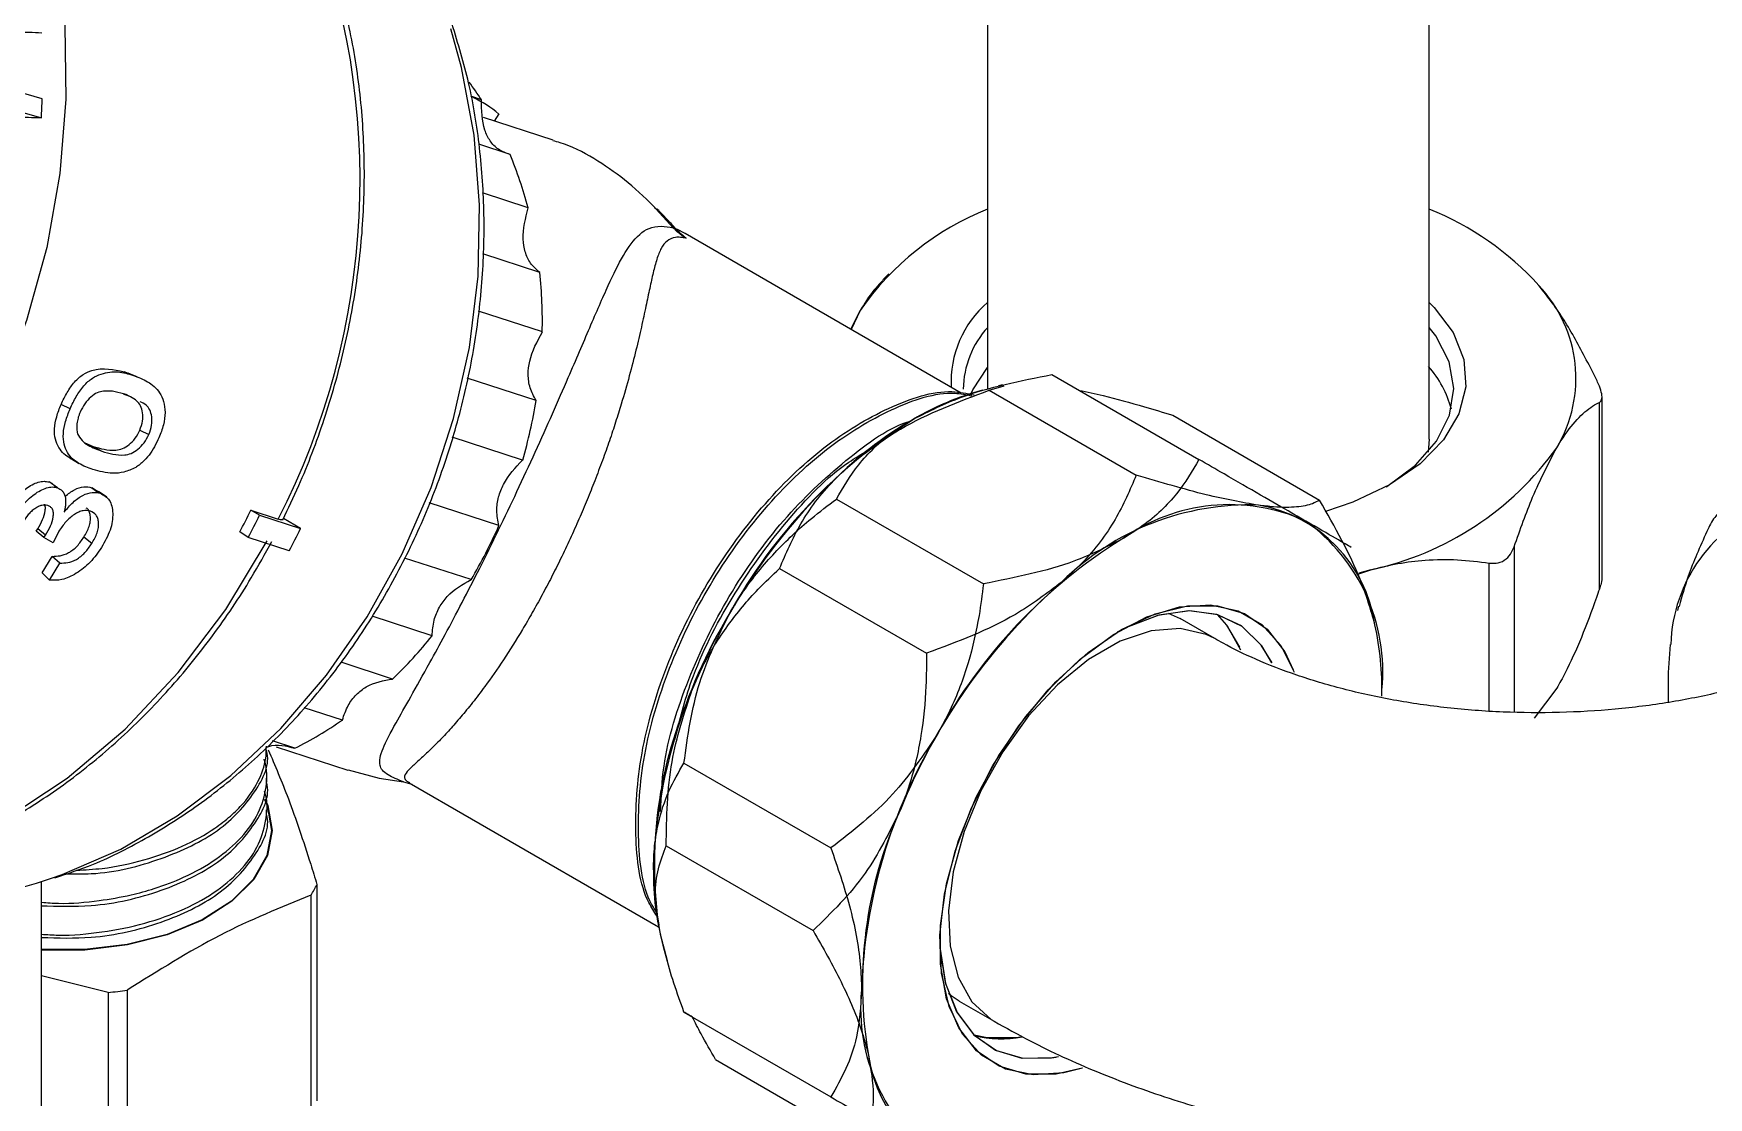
# Model space of a CAD drawing. Extents: x 150 to 4150, y 50 to 2920.
# Drawn here: x 3420 to 3590.7, y 1237.6 to 1346 of the extents above; entities that cross this region are included whole.
import ezdxf

# ---------------------------------------------------------------- set-up
doc = ezdxf.new("R2010")
doc.units = 0
doc.header["$LTSCALE"] = 10
doc.linetypes.add('SLD-KATı', pattern=[0])
doc.layers.get('0').update_dxf_attribs({"linetype": 'CONTINUOUS'})

msp = doc.modelspace()

# ---------------------------------------------------------------- linework, layer by layer
at = {"color": 7, "linetype": 'SLD-KATı'}
for p, q in [((3562.23, 1304.69), (3562.23, 1375.15)), ((3517.23, 1369.28), (3517.23, 1309.84)), ((3420.89, 1339.38), (3374.43, 1352.88)), ((3374.33, 1350.94), (3420.79, 1337.44)), ((3465.63, 1339.28), (3464.56, 1339.63)), ((3472.94, 1335.15), (3465.84, 1337.46)), ((3467.43, 1337.83), (3466.94, 1337.1)), ((3468.56, 1333.7), (3465.38, 1334.74)), ((3470.4, 1328.27), (3465.75, 1329.78)), ((3485.18, 1326.24), (3483.45, 1328.14)), ((3486.41, 1325.64), (3485.56, 1326.08)), ((3514.54, 1309.4), (3486.41, 1325.64)), ((3471.6, 1321.67), (3465.78, 1323.57)), ((3507.15, 1321.53), (3506.56, 1320.93)), ((3503.28, 1315.9), (3504.24, 1317.81)), ((3504.24, 1317.81), (3503.31, 1315.89)), ((3471.85, 1315.62), (3465.33, 1317.74)), ((3429.22, 1311.56), (3429.62, 1311.38)), ((3430.17, 1311.2), (3429.22, 1311.56)), ((3523.78, 1311.28), (3538.76, 1302.64)), ((3471.21, 1308.65), (3464.2, 1310.93)), ((3517.4, 1309.69), (3518.92, 1310.14)), ((3517.4, 1309.69), (3532.38, 1301.05)), ((3518.74, 1310.24), (3518.34, 1310.13)), ((3423.72, 1307.8), (3422.81, 1308.25)), ((3430.1, 1308.89), (3429.43, 1309.24)), ((3579.57, 1289.42), (3579.57, 1308.45)), ((3579.84, 1290.73), (3579.84, 1309.04)), ((3536.09, 1307.14), (3551.06, 1298.5)), ((3425.23, 1304.33), (3426.07, 1303.97)), ((3430.83, 1305.63), (3431.75, 1305.19)), ((3469.84, 1302.57), (3462.67, 1304.9)), ((3562.23, 1304.69), (3562.11, 1303.37)), ((3426.07, 1303.97), (3426.96, 1303.47)), ((3422.43, 1299.76), (3421.58, 1300.34)), ((3422.99, 1299.35), (3422.95, 1299.38)), ((3425.95, 1299.76), (3426.55, 1299.3)), ((3426.8, 1299.19), (3425.95, 1299.76)), ((3442.15, 1297.47), (3444.93, 1296.56)), ((3443.03, 1296.95), (3442.15, 1297.47)), ((3467.43, 1295.9), (3460.33, 1298.21)), ((3501.82, 1298.6), (3516.79, 1289.96)), ((3443.03, 1296.95), (3447.21, 1295.59)), ((3447.21, 1295.59), (3445.47, 1296.61)), ((3420.26, 1295.33), (3420.43, 1295.57)), ((3421.06, 1294.67), (3420.26, 1295.33)), ((3421.23, 1294.91), (3420.43, 1295.57)), ((3421.06, 1294.67), (3421.23, 1294.91)), ((3421.98, 1294.15), (3421.06, 1294.67)), ((3422.57, 1295.32), (3421.98, 1294.15)), ((3425.93, 1294.07), (3425.13, 1294.72)), ((3441.87, 1294.7), (3441.01, 1295.26)), ((3446.05, 1293.34), (3441.87, 1294.7)), ((3420.87, 1291.08), (3421.91, 1292.76)), ((3422.68, 1292.07), (3421.91, 1292.76)), ((3464.58, 1290.39), (3457.81, 1292.59)), ((3421.62, 1290.35), (3420.87, 1291.08)), ((3421.62, 1290.35), (3422.68, 1292.07)), ((3496.02, 1291.53), (3511, 1282.89)), ((3555.06, 1290.98), (3556.27, 1291.39)), ((3556.27, 1291.39), (3555.07, 1291.06)), ((3556.47, 1286.74), (3556.01, 1288.39)), ((3587.64, 1287.69), (3587.52, 1287.25)), ((3460.62, 1284.68), (3454.5, 1286.68)), ((3540.37, 1284.39), (3536.84, 1286.43)), ((3456.58, 1280.27), (3451.36, 1281.97)), ((3575.22, 1279.33), (3572.93, 1276.28)), ((3451.47, 1276.09), (3447.59, 1277.35)), ((3446.62, 1273.22), (3444.34, 1273.96)), ((3444.72, 1273.35), (3452.04, 1270.97)), ((3443.75, 1269.78), (3443.75, 1270.18)), ((3452.06, 1271.02), (3455.23, 1270.16)), ((3455.23, 1270.16), (3457.7, 1269.78)), ((3486.28, 1271.7), (3501.26, 1263.06)), ((3457.7, 1269.78), (3458.55, 1269.56)), ((3458.29, 1269.71), (3483.69, 1255.04)), ((3458.31, 1269.7), (3458.29, 1269.71)), ((3443.75, 1266.53), (3443.75, 1266.94)), ((3484.47, 1263.29), (3499.44, 1254.64)), ((3420.81, 1128), (3420.81, 1259.64)), ((3448.27, 1258.26), (3448.27, 1236.23)), ((3448.88, 1259.34), (3448.88, 1237.3)), ((3484.11, 1253.26), (3484.56, 1251.61)), ((3427.61, 1248.34), (3420.81, 1250.02)), ((3427.61, 1248.34), (3427.61, 1226.31)), ((3429.53, 1248.57), (3429.53, 1226.54)), ((3486.28, 1246.33), (3501.26, 1237.69)), ((3514.34, 1247.45), (3517.88, 1245.41)), ((3517.18, 1243.7), (3515.87, 1243.98)), ((3489.51, 1241.51), (3504.48, 1232.86))]:
    msp.add_line(p, q, dxfattribs=at)
at = {"color": 8, "linetype": 'SLD-KATı'}
for p, q in [((3570.88, 1293.74), (3570.88, 1276.9)), ((3568.35, 1277.01), (3568.35, 1292.08))]:
    msp.add_line(p, q, dxfattribs=at)
at = {"color": 8, "linetype": 'SLD-KATı', "flags": 128}
for points in [[(3390.08, 1396.29), (3392.01, 1395.54), (3397.62, 1392.74), (3402.83, 1389.14), (3407.57, 1384.78), (3411.78, 1379.74), (3415.4, 1374.07), (3418.39, 1367.86), (3420.7, 1361.19), (3422.3, 1354.15), (3423.17, 1346.83), (3423.3, 1339.33), (3422.69, 1331.76), (3421.34, 1324.21), (3419.28, 1316.79), (3416.52, 1309.6), (3413.12, 1302.74), (3409.1, 1296.29), (3404.54, 1290.36), (3399.49, 1285), (3394.01, 1280.31), (3388.19, 1276.34), (3382.1, 1273.15), (3375.82, 1270.77), (3369.44, 1269.25), (3363.05, 1268.59), (3356.73, 1268.82), (3350.56, 1269.93), (3347.81, 1270.73)], [(3421.72, 1259.94), (3422.91, 1260.35), (3428.88, 1262.94), (3434.64, 1266.32), (3440.1, 1270.44), (3445.19, 1275.24), (3449.84, 1280.65), (3453.98, 1286.6), (3457.55, 1293.01), (3460.51, 1299.78), (3462.8, 1306.82), (3464.41, 1314.03), (3465.3, 1321.31), (3465.46, 1328.56), (3464.9, 1335.67), (3463.62, 1342.55), (3462.52, 1346.49)], [(3540.37, 1284.39), (3539.49, 1284.82), (3536.85, 1285.42), (3533.89, 1285.18), (3530.73, 1284.11), (3527.52, 1282.25), (3524.36, 1279.68), (3521.4, 1276.51), (3518.76, 1272.86), (3516.54, 1268.88), (3514.84, 1264.74), (3513.72, 1260.61), (3513.24, 1256.66), (3513.4, 1253.04), (3514.21, 1249.91), (3515.62, 1247.39), (3517.59, 1245.58), (3517.88, 1245.41)]]:
    msp.add_lwpolyline(points, dxfattribs=at)
at = {"color": 7, "linetype": 'SLD-KATı', "flags": 128}
for points in [[(3562.23, 1318.62), (3562.73, 1318.12), (3564.66, 1315.56), (3565.75, 1312.83), (3565.95, 1310.04), (3565.25, 1307.27), (3563.69, 1304.62), (3561.31, 1302.19), (3558.19, 1300.05), (3554.45, 1298.27), (3551.67, 1297.32)], [(3557.84, 1299.85), (3557.9, 1299.88), (3560.82, 1302.05), (3562.98, 1304.49), (3564.3, 1307.13), (3564.73, 1309.86), (3564.26, 1312.59), (3562.9, 1315.22), (3562.23, 1316.09)], [(3430.57, 1311.06), (3430.1, 1311.23), (3429.63, 1311.41)], [(3515.55, 1309.37), (3515.71, 1309.72), (3517.23, 1312.01)], [(3427.46, 1298.81), (3427.03, 1299.09), (3426.6, 1299.38)], [(3445.41, 1296.49), (3445.41, 1296.48), (3445.33, 1296.47), (3445.17, 1296.49), (3444.93, 1296.56)], [(3396.88, 1259.14), (3403.75, 1260.45), (3410.53, 1262.74), (3417.12, 1266), (3423.42, 1270.16), (3429.32, 1275.16), (3434.74, 1280.92), (3439.59, 1287.35), (3443.8, 1294.35)], [(3526.9, 1240.64), (3524.99, 1240.15), (3521.86, 1239.94), (3519.04, 1240.54), (3516.61, 1241.94), (3514.68, 1244.09), (3513.29, 1246.91), (3512.51, 1250.31), (3512.35, 1254.16), (3512.82, 1258.36), (3513.91, 1262.73), (3515.58, 1267.15), (3517.77, 1271.46), (3520.4, 1275.51), (3523.4, 1279.16), (3526.64, 1282.29), (3530.04, 1284.8), (3533.46, 1286.59), (3536.79, 1287.61), (3539.93, 1287.82), (3542.75, 1287.21), (3545.17, 1285.82), (3547.11, 1283.67), (3548.46, 1280.95)], [(3521.13, 1240.01), (3518.4, 1240.82), (3516.09, 1242.4), (3514.28, 1244.72), (3513.04, 1247.7), (3512.41, 1251.22), (3512.41, 1255.17), (3513.04, 1259.42), (3514.27, 1263.83), (3516.07, 1268.23), (3518.38, 1272.49), (3521.11, 1276.45), (3524.18, 1279.98), (3527.47, 1282.97), (3530.88, 1285.31), (3534.29, 1286.91), (3537.59, 1287.74), (3540.65, 1287.74), (3543.39, 1286.94), (3545.7, 1285.35), (3547.5, 1283.03), (3548.37, 1281.2)], [(3546.2, 1281.93), (3545.16, 1283.65), (3543.17, 1285.62), (3540.69, 1286.82), (3537.83, 1287.21), (3534.69, 1286.78), (3531.38, 1285.53), (3530.44, 1285.05)], [(3546.21, 1281.91), (3545.1, 1283.73), (3543.09, 1285.67), (3540.6, 1286.85), (3537.73, 1287.21), (3534.58, 1286.75), (3531.27, 1285.48), (3530.44, 1285.05)], [(3535.63, 1286.99), (3536.55, 1286.58), (3536.84, 1286.43)], [(3540.61, 1286.84), (3541.63, 1285.69), (3542.99, 1283.23)], [(3540.61, 1286.84), (3541.57, 1285.77), (3542.88, 1283.51)], [(3586.62, 1277.93), (3586.6, 1280.93), (3586.83, 1283.79)], [(3443.57, 1268.06), (3443.86, 1267.38), (3444.31, 1264.83), (3443.83, 1262.28), (3442.45, 1259.84), (3440.22, 1257.63), (3437.23, 1255.72), (3433.63, 1254.22), (3429.57, 1253.19), (3425.22, 1252.66), (3420.81, 1252.66)], [(3443.54, 1267.99), (3443.8, 1267.37), (3444.25, 1264.83), (3443.77, 1262.29), (3442.39, 1259.86), (3440.17, 1257.65), (3437.19, 1255.75), (3433.6, 1254.25), (3429.55, 1253.22), (3425.22, 1252.7), (3420.81, 1252.7)], [(3512.34, 1253.68), (3512.37, 1252.88), (3512.9, 1249.36), (3514.06, 1246.38), (3515.79, 1244.05), (3518.03, 1242.46), (3520.71, 1241.66)], [(3512.34, 1253.68), (3512.38, 1252.75), (3512.93, 1249.25), (3514.11, 1246.29), (3515.86, 1243.99), (3518.12, 1242.42), (3520.81, 1241.65), (3523.83, 1241.7), (3524.46, 1241.8)], [(3514.34, 1247.45), (3513.52, 1248), (3513.25, 1248.22)], [(3520.5, 1243.77), (3520.19, 1243.72), (3517.18, 1243.7)], [(3520.71, 1241.66), (3523.73, 1241.68), (3524.21, 1241.76)], [(3526.86, 1240.63), (3524.2, 1240.02), (3521.13, 1240.01)]]:
    msp.add_lwpolyline(points, dxfattribs=at)
at = {"color": 7, "linetype": 'SLD-KATı'}
for centre, radius, start, end in [((3377.4, 1331.13), 75.87, 332.8915, 21.4674), ((3436.85, 1320.84), 34.18, 32.6465, 36.3203), ((3344.49, 1342.23), 76.45, 356.4052, 357.8579), ((3460.34, 1329.55), 10.89, 49.448, 65.9296), ((3431.17, 1318.01), 40.54, 14.6552, 22.7658), ((3483.4, 1327.69), 0.451, 41.6915, 82.5982), ((3527.87, 1301.42), 28.76, 111.7151, 145.2618), ((3550.93, 1300.01), 30.31, 42.177, 68.0995), ((3424.06, 1316.68), 47.79, 358.7339, 6.0012), ((3563.47, 1310.89), 13.71, 328.9856, 43.6842), ((3524.16, 1310.53), 10.66, 130.5761, 182.8976), ((3524.4, 1309.6), 9.67, 137.8448, 178.8092), ((3554.18, 1305.03), 10.66, 14.825, 41.6224), ((3524.1, 1282.35), 28.33, 105.1626, 120.5902), ((3419.83, 1316.97), 52.05, 343.9322, 350.7974), ((3528.49, 1273.83), 37.91, 114.5813, 131.0467), ((3538.31, 1260.84), 54.1, 121.9547, 151.1444), ((3549.59, 1322.23), 31.56, 282.2243, 324.3336), ((3544.09, 1256.23), 61.42, 131.2475, 158.0318), ((3370.24, 1332.92), 80.17, 331.9786, 333.7538), ((3543.86, 1270.88), 27.12, 87.9322, 134.6426), ((3541.88, 1279.17), 18.86, 65.686, 125.6182), ((3542.4, 1283.73), 14.45, 8.2506, 80.3004), ((3602.58, 1283.28), 15.75, 110.2603, 178.128), ((3369.77, 1333.07), 81.68, 331.9786, 333.7538), ((3420.43, 1316.64), 51.37, 329.2646, 336.1901), ((3538.63, 1281.03), 18.87, 354.3796, 54.302), ((3373.95, 1331.71), 81.68, 331.9786, 333.7538), ((3559.52, 1248.6), 54.1, 121.9547, 151.1444), ((3565.3, 1243.98), 61.42, 131.2475, 158.0318), ((3537.24, 1258.97), 54.11, 148.8563, 178.0435), ((3527.15, 1279.28), 30.26, 358.5958, 12.4462), ((3424.72, 1313.56), 46.08, 313.7439, 321.1909), ((3526.61, 1261.3), 43.35, 155.6046, 188.7996), ((3429.46, 1307.73), 38.54, 296.4316, 304.8215), ((3558.45, 1246.72), 54.11, 148.8563, 178.0435), ((3547.47, 1249.15), 43, 155.5282, 189.6407), ((3407.32, 1301.78), 44.25, 258.1988, 288.9868), ((3511.5, 1260.52), 28.34, 179.4069, 194.8418), ((3438.43, 1264.57), 11.69, 327.361, 333.4362), ((3423.21, 1292.72), 44.6, 275.6577, 278.1461), ((3523.15, 1246.72), 18.87, 174.3796, 234.302), ((3518.66, 1254.47), 10.86, 255.0787, 281.061), ((3519.38, 1244.02), 14.45, 188.2506, 260.3004)]:
    msp.add_arc(centre, radius, start, end, dxfattribs=at)
at = {"color": 8, "linetype": 'SLD-KATı'}
msp.add_arc((3485.22, 1325.98), 0.265, 47.5679, 99.2427, dxfattribs=at)
at = {"color": 7, "linetype": 'SLD-KATı'}
for points, knots in [([(3445.41, 1296.49), (3445.96, 1297.64), (3447.54, 1300.97), (3449.71, 1306.7), (3451.7, 1313.67), (3453.04, 1320.78), (3453.72, 1327.93), (3453.75, 1335.03), (3453.11, 1342), (3451.8, 1348.75), (3450.17, 1354.27), (3448.88, 1357.44), (3448.43, 1358.56)], [0, 0, 0, 0, 0.058445, 0.168485, 0.278574, 0.388677, 0.498794, 0.608924, 0.719059, 0.829187, 0.939288, 1, 1, 1, 1]), ([(3422.18, 1260.01), (3423.49, 1260.45), (3426.74, 1261.53), (3431.75, 1264.11), (3437.16, 1267.58), (3442.27, 1271.73), (3447.02, 1276.48), (3451.35, 1281.76), (3455.19, 1287.52), (3458.51, 1293.68), (3461.27, 1300.15), (3463.42, 1306.87), (3464.94, 1313.74), (3465.8, 1320.68), (3466.01, 1327.6), (3465.55, 1334.41), (3464.49, 1340.93), (3463.26, 1344.99), (3462.66, 1346.96)], [0, 0, 0, 0, 0.043022, 0.106763, 0.170608, 0.234535, 0.298523, 0.362552, 0.42661, 0.490685, 0.554773, 0.61887, 0.682978, 0.747095, 0.81122, 0.875351, 0.93948, 1, 1, 1, 1]), ([(3416.3, 1345.95), (3416.8, 1346.01), (3417.79, 1346.14), (3419.42, 1346.18), (3420.4, 1346.13), (3420.84, 1346.1)], [0, 0, 0, 0, 0.356268, 0.712547, 1, 1, 1, 1]), ([(3468.56, 1333.7), (3468.14, 1333.85), (3467.37, 1334.12), (3466.49, 1335.03), (3465.69, 1336.67), (3465.65, 1338.2), (3465.63, 1339.28)], [0, 0, 0, 0, 0.209002, 0.39533, 0.57494, 1, 1, 1, 1]), ([(3416.24, 1337.29), (3416.74, 1337.35), (3417.74, 1337.48), (3419.37, 1337.52), (3420.35, 1337.46), (3420.79, 1337.44)], [0, 0, 0, 0, 0.357053, 0.714132, 1, 1, 1, 1]), ([(3483.45, 1328.14), (3483.36, 1328.24), (3481.36, 1330.33), (3478.21, 1332.81), (3474.58, 1334.68), (3473.17, 1335.03), (3472.93, 1335.09)], [0, 0, 0, 0, 0.0288675, 0.6247294, 0.9341952, 1, 1, 1, 1]), ([(3471.6, 1321.67), (3471.26, 1321.97), (3470.62, 1322.52), (3470.06, 1323.75), (3469.76, 1325.67), (3470.13, 1327.2), (3470.4, 1328.27)], [0, 0, 0, 0, 0.209002, 0.39533, 0.57494, 1, 1, 1, 1]), ([(3457.7, 1269.78), (3457.12, 1270.02), (3455.73, 1270.6), (3455.11, 1271.54), (3455.46, 1273.07), (3456.7, 1275.4), (3458.39, 1278.37), (3460.56, 1282.22), (3463.02, 1286.78), (3465.48, 1291.57), (3467.38, 1295.41), (3469.3, 1299.43), (3471.16, 1303.45), (3472.92, 1307.37), (3474.83, 1311.74), (3476.76, 1316.27), (3478.55, 1320.39), (3480.1, 1323.57), (3481.65, 1325.71), (3483.27, 1326.55), (3484.76, 1326.31), (3485.18, 1326.24)], [0, 0, 0, 0, 0.0375408, 0.0900147, 0.161656, 0.23529, 0.2903159, 0.3467111, 0.423637, 0.4610491, 0.4998987, 0.5379856, 0.5776642, 0.6180854, 0.6597102, 0.7251704, 0.7930573, 0.8548368, 0.9178408, 0.9769209, 1, 1, 1, 1]), ([(3485.4, 1326.17), (3485.21, 1326.39), (3484.64, 1327.03), (3484.08, 1327.6), (3483.71, 1327.97)], [0, 0, 0, 0, 0.344867, 1, 1, 1, 1]), ([(3486.23, 1325.41), (3486.21, 1325.43), (3485.97, 1325.58), (3485.59, 1325.96), (3485.29, 1326.31), (3485.21, 1326.4)], [0, 0, 0, 0, 0.065454, 0.763482, 1, 1, 1, 1]), ([(3486.49, 1325.17), (3486.41, 1325.22), (3486.06, 1325.44), (3485.59, 1325.82), (3485.25, 1326.17), (3485.18, 1326.24)], [0, 0, 0, 0, 0.191072, 0.838537, 1, 1, 1, 1]), ([(3486.22, 1325.41), (3486.3, 1325.35), (3486.4, 1325.27), (3486.47, 1325.19), (3486.49, 1325.17), (3486.49, 1325.17)], [0, 0, 0, 0, 0.721101, 0.974961, 1, 1, 1, 1]), ([(3506.53, 1320.87), (3506.06, 1320.36), (3505.3, 1319.54), (3504.53, 1318.28), (3504.24, 1317.81)], [0, 0, 0, 0, 0.628881, 1, 1, 1, 1]), ([(3579.33, 1310.66), (3578.6, 1312.09), (3577.15, 1314.98), (3575.12, 1318.21), (3573.85, 1319.79), (3573.39, 1320.36)], [0, 0, 0, 0, 0.382411, 0.774653, 1, 1, 1, 1]), ([(3471.21, 1308.65), (3470.98, 1309.06), (3470.54, 1309.85), (3470.35, 1311.27), (3470.58, 1313.28), (3471.32, 1314.65), (3471.85, 1315.62)], [0, 0, 0, 0, 0.2090023, 0.3953295, 0.5749398, 1, 1, 1, 1]), ([(3422.81, 1308.25), (3423, 1308.66), (3423.39, 1309.48), (3424.16, 1310.57), (3425.05, 1311.36), (3426.85, 1312.1), (3428.16, 1311.8), (3429.22, 1311.56)], [0, 0, 0, 0, 0.125356, 0.250587, 0.375578, 0.500982, 1, 1, 1, 1]), ([(3423.72, 1307.8), (3423.92, 1308.22), (3424.31, 1309.06), (3425.09, 1310.17), (3425.99, 1310.98), (3427.19, 1311.48), (3428.63, 1311.66), (3429.65, 1311.35), (3430.17, 1311.2)], [0, 0, 0, 0, 0.126499, 0.252548, 0.377658, 0.502458, 0.751109, 1, 1, 1, 1]), ([(3430.17, 1311.2), (3430.66, 1311.01), (3431.66, 1310.64), (3432.73, 1309.73), (3433.29, 1308.58), (3433.45, 1307.45), (3433.28, 1306.14), (3432.95, 1305.28), (3432.78, 1304.85)], [0, 0, 0, 0, 0.248905, 0.497483, 0.622312, 0.747532, 0.873476, 1, 1, 1, 1]), ([(3509.68, 1306.75), (3511.25, 1307.54), (3515.37, 1309.61), (3520.57, 1310.65), (3523.78, 1311.28)], [0, 0, 0, 0, 0.381419, 1, 1, 1, 1]), ([(3429.43, 1309.24), (3428.7, 1309.46), (3427.77, 1309.74), (3426.49, 1309.47), (3425.83, 1309.03), (3425.19, 1308.35), (3424.89, 1307.75), (3424.75, 1307.45)], [0, 0, 0, 0, 0.497951, 0.622754, 0.747957, 0.873668, 1, 1, 1, 1]), ([(3430.83, 1305.63), (3430.94, 1305.94), (3431.16, 1306.55), (3431.14, 1307.42), (3430.94, 1308.13), (3430.31, 1308.87), (3429.65, 1309.11), (3429.17, 1309.28)], [0, 0, 0, 0, 0.149283, 0.2987, 0.448349, 0.598293, 1, 1, 1, 1]), ([(3483.53, 1256.13), (3483.24, 1256.57), (3481.84, 1258.68), (3481.15, 1264.38), (3481.66, 1272.6), (3484.23, 1281.51), (3488.48, 1290.18), (3494.03, 1297.93), (3500.48, 1304.16), (3507.18, 1308.16), (3512.53, 1309.9), (3515.11, 1309.36), (3515.85, 1309.21)], [0, 0, 0, 0, 0.030437, 0.144489, 0.26039, 0.376605, 0.490502, 0.607001, 0.722391, 0.836834, 0.953517, 1, 1, 1, 1]), ([(3483.51, 1256.47), (3483.32, 1256.75), (3482.05, 1258.72), (3481.44, 1264.23), (3481.93, 1272.43), (3484.52, 1281.35), (3488.76, 1290.02), (3494.31, 1297.77), (3500.76, 1304), (3507.46, 1307.99), (3512.62, 1309.72), (3515.05, 1309.24), (3515.63, 1309.12)], [0, 0, 0, 0, 0.019673, 0.13623, 0.254677, 0.373444, 0.489844, 0.608902, 0.726827, 0.843783, 0.963029, 1, 1, 1, 1]), ([(3503.59, 1302.41), (3505.12, 1303.57), (3509.14, 1306.61), (3514.25, 1308.52), (3517.4, 1309.69)], [0, 0, 0, 0, 0.3814192, 1, 1, 1, 1]), ([(3526.58, 1309.67), (3527.37, 1309.51), (3529.39, 1309.08), (3532.68, 1308.17), (3535.13, 1307.43), (3536.09, 1307.14)], [0, 0, 0, 0, 0.2804494, 0.718392, 1, 1, 1, 1]), ([(3579.57, 1308.45), (3579.66, 1308.53), (3579.85, 1308.68), (3579.85, 1309.28), (3579.63, 1309.98), (3579.41, 1310.46), (3579.33, 1310.66)], [0, 0, 0, 0, 0.280694, 0.562832, 0.82575, 1, 1, 1, 1]), ([(3423.74, 1302.77), (3423.74, 1302.77), (3423.26, 1302.98), (3422.68, 1303.57), (3422.18, 1304.65), (3422.09, 1305.73), (3422.31, 1306.98), (3422.64, 1307.83), (3422.81, 1308.25)], [0, 0, 0, 0, 0.000817, 0.33397, 0.500701, 0.667016, 0.833331, 1, 1, 1, 1]), ([(3426.05, 1301.6), (3425.55, 1301.78), (3424.56, 1302.16), (3423.55, 1303.03), (3423.07, 1304.15), (3422.98, 1305.24), (3423.22, 1306.52), (3423.55, 1307.37), (3423.72, 1307.8)], [0, 0, 0, 0, 0.24892, 0.497499, 0.622366, 0.74757, 0.873484, 1, 1, 1, 1]), ([(3431.75, 1305.19), (3431.86, 1305.5), (3432.08, 1306.12), (3432.07, 1307.01), (3431.87, 1307.72), (3431.46, 1308.25), (3431.08, 1308.41), (3430.87, 1308.49)], [0, 0, 0, 0, 0.195134, 0.389497, 0.583011, 0.775966, 1, 1, 1, 1]), ([(3575.22, 1303.83), (3575.51, 1304.29), (3576.35, 1305.64), (3577.72, 1307.24), (3578.86, 1308.1), (3579.47, 1308.4), (3579.57, 1308.45)], [0, 0, 0, 0, 0.191127, 0.553705, 0.926736, 1, 1, 1, 1]), ([(3424.75, 1307.45), (3424.71, 1307.35), (3424.63, 1307.15), (3424.5, 1306.76), (3424.4, 1306.27), (3424.38, 1305.72), (3424.44, 1305.42), (3424.48, 1305.26)], [0, 0, 0, 0, 0.125755, 0.251386, 0.501746, 0.751283, 1, 1, 1, 1]), ([(3483.9, 1266.78), (3483.96, 1268.3), (3484.13, 1272.55), (3486.53, 1280.24), (3490.7, 1288.87), (3496.29, 1296.7), (3502.68, 1302.65), (3507.27, 1305.99), (3509.38, 1306.54), (3509.38, 1306.54)], [0, 0, 0, 0, 0.10118, 0.282363, 0.459932, 0.641558, 0.821455, 0.999874, 1, 1, 1, 1]), ([(3501.82, 1298.6), (3502.5, 1299.78), (3503.9, 1302.19), (3506.73, 1304.91), (3508.97, 1306.3), (3509.68, 1306.75)], [0, 0, 0, 0, 0.396747, 0.806752, 1, 1, 1, 1]), ([(3424.48, 1305.26), (3424.62, 1305.01), (3424.9, 1304.51), (3425.75, 1303.93), (3426.48, 1303.65), (3426.96, 1303.47)], [0, 0, 0, 0, 0.249911, 0.500007, 1, 1, 1, 1]), ([(3426.07, 1303.97), (3426.81, 1303.74), (3427.73, 1303.47), (3429.04, 1303.69), (3429.73, 1304.12), (3430.39, 1304.75), (3430.69, 1305.34), (3430.83, 1305.63)], [0, 0, 0, 0, 0.500486, 0.625664, 0.750594, 0.875331, 1, 1, 1, 1]), ([(3426.96, 1303.47), (3427.7, 1303.25), (3428.62, 1302.97), (3429.94, 1303.2), (3430.63, 1303.64), (3431.3, 1304.29), (3431.6, 1304.89), (3431.75, 1305.19)], [0, 0, 0, 0, 0.497974, 0.622797, 0.74799, 0.873719, 1, 1, 1, 1]), ([(3432.78, 1304.85), (3432.47, 1304.23), (3432.01, 1303.3), (3431.23, 1302.46), (3430.77, 1302.06), (3430.53, 1301.9), (3430.41, 1301.82)], [0, 0, 0, 0, 0.500317, 0.750428, 0.875333, 1, 1, 1, 1]), ([(3423.74, 1302.77), (3423.88, 1302.68), (3424.18, 1302.5), (3424.48, 1302.32), (3424.62, 1302.23)], [0, 0, 0, 0, 0.500001, 1, 1, 1, 1]), ([(3467.43, 1295.9), (3467.32, 1296.4), (3467.13, 1297.34), (3467.34, 1298.81), (3468.07, 1300.72), (3469.11, 1301.8), (3469.84, 1302.57)], [0, 0, 0, 0, 0.209002, 0.39533, 0.57494, 1, 1, 1, 1]), ([(3485.35, 1274.12), (3485.85, 1276.1), (3487.08, 1280.97), (3491.05, 1288.76), (3496.55, 1296.38), (3501.47, 1301.49), (3504.33, 1303.14), (3504.96, 1303.5)], [0, 0, 0, 0, 0.171505, 0.420723, 0.675633, 0.928117, 1, 1, 1, 1]), ([(3538.76, 1302.64), (3538.07, 1301.46), (3536.67, 1299.06), (3533.84, 1296.33), (3531.61, 1294.94), (3530.89, 1294.5)], [0, 0, 0, 0, 0.396747, 0.806752, 1, 1, 1, 1]), ([(3549.64, 1296.35), (3549.18, 1296.62), (3547.83, 1297.4), (3545.08, 1298.99), (3541.82, 1300.87), (3539.62, 1302.14), (3538.76, 1302.64)], [0, 0, 0, 0, 0.1638321, 0.4746302, 0.7943879, 1, 1, 1, 1]), ([(3570.88, 1293.74), (3571.5, 1295.49), (3572.88, 1299.38), (3574.39, 1302.25), (3575.22, 1303.83)], [0, 0, 0, 0, 0.44899, 1, 1, 1, 1]), ([(3430.41, 1301.82), (3430.01, 1301.64), (3429.2, 1301.28), (3427.69, 1301.17), (3426.7, 1301.43), (3426.05, 1301.6)], [0, 0, 0, 0, 0.2503766, 0.5004768, 1, 1, 1, 1]), ([(3496.02, 1291.53), (3496.67, 1293.05), (3498, 1296.15), (3500.73, 1299.82), (3502.9, 1301.78), (3503.59, 1302.41)], [0, 0, 0, 0, 0.3967467, 0.8067521, 1, 1, 1, 1]), ([(3532.38, 1301.05), (3531.73, 1299.53), (3530.4, 1296.44), (3527.67, 1292.76), (3525.5, 1290.8), (3524.81, 1290.17)], [0, 0, 0, 0, 0.396747, 0.806752, 1, 1, 1, 1]), ([(3544.84, 1297.97), (3543.13, 1298.27), (3539.53, 1298.91), (3534.85, 1300.31), (3532.38, 1301.05)], [0, 0, 0, 0, 0.472492, 1, 1, 1, 1]), ([(3417.01, 1297.19), (3417.34, 1297.66), (3417.99, 1298.59), (3419.02, 1299.56), (3419.86, 1300.09), (3420.48, 1300.33), (3421.08, 1300.45), (3421.41, 1300.37), (3421.58, 1300.34)], [0, 0, 0, 0, 0.249743, 0.499243, 0.623274, 0.749603, 0.874997, 1, 1, 1, 1]), ([(3417.82, 1296.54), (3418.15, 1297.01), (3418.81, 1297.96), (3419.85, 1298.95), (3420.7, 1299.5), (3421.33, 1299.75), (3421.93, 1299.87), (3422.26, 1299.79), (3422.43, 1299.76)], [0, 0, 0, 0, 0.251752, 0.502305, 0.626192, 0.751867, 0.876199, 1, 1, 1, 1]), ([(3421.58, 1300.34), (3421.77, 1300.27), (3422, 1300.18), (3422.11, 1299.95), (3422.13, 1299.91)], [0, 0, 0, 0, 0.837476, 1, 1, 1, 1]), ([(3422.43, 1299.76), (3422.6, 1299.67), (3422.96, 1299.5), (3423.24, 1298.9), (3423.29, 1298.27), (3423.22, 1297.7), (3423.14, 1297.41), (3423.11, 1297.26)], [0, 0, 0, 0, 0.248244, 0.497265, 0.747616, 0.873653, 1, 1, 1, 1]), ([(3423.11, 1297.26), (3423.4, 1297.61), (3423.99, 1298.32), (3425.02, 1299.03), (3426.01, 1299.36), (3426.54, 1299.25), (3426.8, 1299.19)], [0, 0, 0, 0, 0.252256, 0.502584, 0.751405, 1, 1, 1, 1]), ([(3423.21, 1298.88), (3423.52, 1299.13), (3424.17, 1299.63), (3425.15, 1299.93), (3425.68, 1299.81), (3425.95, 1299.76)], [0, 0, 0, 0, 0.326802, 0.66298, 1, 1, 1, 1]), ([(3426.8, 1299.19), (3427.15, 1299), (3427.67, 1298.72), (3427.99, 1297.89), (3428.09, 1297.16), (3428.04, 1296.33), (3427.75, 1295.15), (3427.26, 1294.26), (3426.93, 1293.67)], [0, 0, 0, 0, 0.24699, 0.371253, 0.49671, 0.622061, 0.748198, 1, 1, 1, 1]), ([(3421.44, 1297.94), (3421.25, 1297.97), (3420.96, 1298.02), (3420.49, 1297.84), (3420.13, 1297.63), (3419.78, 1297.36), (3419.34, 1296.91), (3419.07, 1296.52), (3418.89, 1296.26)], [0, 0, 0, 0, 0.24698, 0.372826, 0.496621, 0.624057, 0.748075, 1, 1, 1, 1]), ([(3420.43, 1295.57), (3420.61, 1295.88), (3420.96, 1296.5), (3421.17, 1297.28), (3421.22, 1297.81), (3421.15, 1298), (3421.12, 1298.07)], [0, 0, 0, 0, 0.351277, 0.702211, 0.875928, 1, 1, 1, 1]), ([(3421.23, 1294.91), (3421.41, 1295.23), (3421.77, 1295.85), (3422, 1296.65), (3422.04, 1297.23), (3421.94, 1297.58), (3421.76, 1297.77), (3421.59, 1297.89), (3421.49, 1297.92), (3421.44, 1297.94)], [0, 0, 0, 0, 0.251918, 0.502888, 0.626559, 0.752115, 0.875985, 0.937992, 1, 1, 1, 1]), ([(3425.79, 1297.38), (3425.55, 1297.42), (3425.19, 1297.48), (3424.61, 1297.29), (3424.16, 1297.04), (3423.71, 1296.7), (3423.14, 1296.15), (3422.8, 1295.65), (3422.57, 1295.32)], [0, 0, 0, 0, 0.2472566, 0.37182, 0.4968808, 0.6222096, 0.7482913, 1, 1, 1, 1]), ([(3425.13, 1294.72), (3425.33, 1295.08), (3425.63, 1295.62), (3425.79, 1296.33), (3425.81, 1296.82), (3425.72, 1297.23), (3425.59, 1297.56), (3425.43, 1297.65), (3425.37, 1297.69)], [0, 0, 0, 0, 0.3040936, 0.4579972, 0.6092772, 0.7611388, 0.9146238, 1, 1, 1, 1]), ([(3425.93, 1294.07), (3426.14, 1294.43), (3426.45, 1294.99), (3426.62, 1295.71), (3426.64, 1296.2), (3426.56, 1296.63), (3426.33, 1297.11), (3426, 1297.27), (3425.79, 1297.38)], [0, 0, 0, 0, 0.25171, 0.378686, 0.503009, 0.627341, 0.752573, 1, 1, 1, 1]), ([(3490.93, 1286.95), (3491.39, 1287.71), (3492.74, 1289.92), (3495.5, 1293.24), (3498.76, 1296.3), (3500.96, 1297.95), (3501.82, 1298.6)], [0, 0, 0, 0, 0.163832, 0.47463, 0.794388, 1, 1, 1, 1]), ([(3551.06, 1298.5), (3550.83, 1298.37), (3550.25, 1298.04), (3548.8, 1297.74), (3546.88, 1297.73), (3545.36, 1297.91), (3544.84, 1297.97)], [0, 0, 0, 0, 0.2056137, 0.5170117, 0.8361666, 1, 1, 1, 1]), ([(3556.7, 1285.81), (3556.26, 1287.32), (3555.12, 1291.3), (3552.61, 1295.75), (3551.06, 1298.5)], [0, 0, 0, 0, 0.381419, 1, 1, 1, 1]), ([(3554.29, 1293.67), (3553.91, 1293.89), (3553.19, 1294.31), (3550.78, 1295.7), (3549.64, 1296.35)], [0, 0, 0, 0, 0.527508, 1, 1, 1, 1]), ([(3591.89, 1297.18), (3591.8, 1297.17), (3591.63, 1297.13), (3591.23, 1296.64), (3590.85, 1295.97), (3590.61, 1295.48), (3590.52, 1295.28)], [0, 0, 0, 0, 0.280694, 0.562832, 0.82575, 1, 1, 1, 1]), ([(3397.22, 1259.1), (3398.31, 1259.25), (3401.42, 1259.68), (3406.53, 1260.98), (3412.47, 1263.23), (3418.24, 1266.22), (3423.77, 1269.89), (3429, 1274.22), (3433.87, 1279.13), (3438.3, 1284.59), (3441.75, 1289.7), (3443.6, 1293.05), (3444.29, 1294.29)], [0, 0, 0, 0, 0.058686, 0.167687, 0.276838, 0.38617, 0.495659, 0.605274, 0.714981, 0.824751, 0.934562, 1, 1, 1, 1]), ([(3421.91, 1292.76), (3422.16, 1292.77), (3422.68, 1292.79), (3423.42, 1293.03), (3424.02, 1293.42), (3424.58, 1293.93), (3424.91, 1294.4), (3425.13, 1294.72)], [0, 0, 0, 0, 0.250521, 0.500135, 0.624304, 0.750395, 1, 1, 1, 1]), ([(3422.68, 1292.07), (3422.94, 1292.08), (3423.46, 1292.09), (3424.21, 1292.34), (3424.81, 1292.74), (3425.38, 1293.26), (3425.71, 1293.75), (3425.93, 1294.07)], [0, 0, 0, 0, 0.248535, 0.497064, 0.62142, 0.74821, 1, 1, 1, 1]), ([(3530.89, 1294.5), (3529.32, 1293.71), (3525.2, 1291.63), (3520, 1290.6), (3516.79, 1289.96)], [0, 0, 0, 0, 0.381419, 1, 1, 1, 1]), ([(3590.52, 1295.28), (3589.83, 1293.75), (3588.66, 1291.15), (3587.98, 1288.68), (3587.71, 1287.67)], [0, 0, 0, 0, 0.588673, 1, 1, 1, 1]), ([(3426.93, 1293.67), (3426.56, 1293.15), (3425.84, 1292.12), (3424.36, 1290.96), (3422.85, 1290.28), (3422.03, 1290.33), (3421.62, 1290.35)], [0, 0, 0, 0, 0.252286, 0.502938, 0.751959, 1, 1, 1, 1]), ([(3556.27, 1291.39), (3557.19, 1291.62), (3559.06, 1292.09), (3562.03, 1292.44), (3565.16, 1292.49), (3567.28, 1292.22), (3568.35, 1292.08)], [0, 0, 0, 0, 0.220853, 0.444668, 0.720511, 1, 1, 1, 1]), ([(3568.35, 1292.08), (3568.66, 1292.06), (3569.28, 1292.02), (3570.08, 1292.43), (3570.61, 1293.06), (3570.8, 1293.55), (3570.88, 1293.74)], [0, 0, 0, 0, 0.2806938, 0.5628322, 0.8257499, 1, 1, 1, 1]), ([(3487.13, 1279.21), (3487.48, 1280.01), (3488.49, 1282.32), (3490.7, 1285.83), (3493.41, 1289.07), (3495.29, 1290.84), (3496.02, 1291.53)], [0, 0, 0, 0, 0.1638321, 0.4746302, 0.7943879, 1, 1, 1, 1]), ([(3579.83, 1290.73), (3579.82, 1290.5), (3579.79, 1290.1), (3579.63, 1289.62), (3579.57, 1289.42)], [0, 0, 0, 0, 0.586658, 1, 1, 1, 1]), ([(3460.62, 1284.68), (3460.66, 1285.21), (3460.73, 1286.21), (3461.31, 1287.59), (3462.48, 1289.21), (3463.72, 1289.9), (3464.58, 1290.39)], [0, 0, 0, 0, 0.209002, 0.39533, 0.57494, 1, 1, 1, 1]), ([(3524.81, 1290.17), (3523.28, 1289.01), (3519.26, 1285.97), (3514.15, 1284.07), (3511, 1282.89)], [0, 0, 0, 0, 0.381419, 1, 1, 1, 1]), ([(3516.79, 1289.96), (3516.66, 1288.89), (3516.33, 1286.2), (3515.32, 1281.85), (3513.83, 1277.8), (3512.57, 1275.49), (3512.14, 1274.71)], [0, 0, 0, 0, 0.205614, 0.517012, 0.836167, 1, 1, 1, 1]), ([(3579.57, 1289.42), (3579.47, 1289.13), (3578.88, 1287.42), (3577.73, 1284.4), (3576.36, 1281.34), (3575.51, 1279.84), (3575.22, 1279.33)], [0, 0, 0, 0, 0.073265, 0.436543, 0.808871, 1, 1, 1, 1]), ([(3486.28, 1271.7), (3486.67, 1274.47), (3487.39, 1279.72), (3489.79, 1284.63), (3490.93, 1286.95)], [0, 0, 0, 0, 0.527508, 1, 1, 1, 1]), ([(3606.26, 1284.39), (3605.71, 1284.08), (3604.1, 1283.18), (3600.94, 1281.74), (3596.67, 1280.19), (3591.89, 1278.87), (3586.69, 1277.83), (3581.19, 1277.13), (3575.49, 1276.8), (3569.74, 1276.84), (3564.05, 1277.27), (3558.57, 1278.07), (3553.4, 1279.2), (3548.67, 1280.62), (3544.58, 1282.21), (3541.92, 1283.51), (3540.66, 1284.23), (3540.37, 1284.39)], [0, 0, 0, 0, 0.036915, 0.106885, 0.177852, 0.249996, 0.323166, 0.397143, 0.471674, 0.54649, 0.621313, 0.695795, 0.769675, 0.842713, 0.914705, 0.981056, 1, 1, 1, 1]), ([(3511, 1282.89), (3510.99, 1281.77), (3510.98, 1278.98), (3510.52, 1274.44), (3509.57, 1270.21), (3508.65, 1267.78), (3508.34, 1266.96)], [0, 0, 0, 0, 0.205614, 0.517012, 0.836167, 1, 1, 1, 1]), ([(3451.47, 1276.09), (3451.64, 1276.6), (3451.97, 1277.56), (3452.85, 1278.72), (3454.35, 1279.88), (3455.66, 1280.11), (3456.58, 1280.27)], [0, 0, 0, 0, 0.2090023, 0.3953295, 0.5749398, 1, 1, 1, 1]), ([(3484.47, 1263.29), (3484.52, 1266.17), (3484.61, 1271.63), (3486.32, 1276.78), (3487.13, 1279.21)], [0, 0, 0, 0, 0.527508, 1, 1, 1, 1]), ([(3424.37, 1260.79), (3425.24, 1260.84), (3427.61, 1260.96), (3431.31, 1261.78), (3435.24, 1263.15), (3438.12, 1264.75), (3440.09, 1266.28), (3441.76, 1267.94), (3443.09, 1270.01), (3443.71, 1272), (3443.72, 1273.11), (3443.72, 1273.42)], [0, 0, 0, 0, 0.084236, 0.227844, 0.371505, 0.515169, 0.597744, 0.677991, 0.823541, 0.949529, 1, 1, 1, 1]), ([(3443.69, 1273.31), (3443.78, 1273.34), (3444.76, 1273.71), (3445.73, 1273.45), (3446.62, 1273.22)], [0, 0, 0, 0, 0.092891, 1, 1, 1, 1]), ([(3512.14, 1274.71), (3510.7, 1272.56), (3507.65, 1268.02), (3503.46, 1264.77), (3501.26, 1263.06)], [0, 0, 0, 0, 0.472492, 1, 1, 1, 1]), ([(3420.81, 1257.52), (3421.39, 1257.48), (3423.33, 1257.33), (3426.45, 1257.62), (3429.71, 1258.18), (3432.61, 1258.98), (3435.63, 1260.13), (3438.71, 1261.86), (3441.29, 1264.09), (3443.05, 1266.6), (3443.81, 1269.26), (3443.84, 1271.13), (3443.5, 1272.05), (3443.49, 1272.09)], [0, 0, 0, 0, 0.0462048, 0.1557581, 0.2445459, 0.3125359, 0.4047624, 0.5225661, 0.640369, 0.7581712, 0.8759727, 0.9937734, 1, 1, 1, 1]), ([(3423.35, 1260.43), (3424.19, 1260.42), (3427.54, 1260.35), (3433.16, 1261.81), (3439.15, 1264.68), (3442.68, 1268.6), (3444.15, 1271.59), (3443.74, 1273), (3443.74, 1273.01)], [0, 0, 0, 0, 0.078417, 0.312686, 0.543199, 0.776704, 0.998173, 1, 1, 1, 1]), ([(3443.92, 1273.06), (3444.6, 1271.46), (3446.04, 1268.07), (3447.7, 1263.15), (3448.67, 1260.03), (3448.88, 1259.34)], [0, 0, 0, 0, 0.41161, 0.869511, 1, 1, 1, 1]), ([(3483.16, 1260.82), (3483.19, 1261.64), (3483.24, 1263.31), (3483.72, 1266.04), (3484.66, 1268.95), (3485.74, 1270.78), (3486.28, 1271.7)], [0, 0, 0, 0, 0.189359, 0.381258, 0.687499, 1, 1, 1, 1]), ([(3420.75, 1257.18), (3422.46, 1257.13), (3426.68, 1256.99), (3433.17, 1258.54), (3439.15, 1261.45), (3442.68, 1265.36), (3444.15, 1268.35), (3443.74, 1269.76), (3443.74, 1269.77)], [0, 0, 0, 0, 0.147751, 0.364395, 0.577566, 0.793504, 0.998311, 1, 1, 1, 1]), ([(3420.81, 1254.27), (3421.38, 1254.23), (3423.42, 1254.1), (3427.04, 1254.44), (3431.43, 1255.31), (3435.43, 1256.76), (3438.79, 1258.67), (3441.36, 1260.92), (3443.1, 1263.44), (3443.79, 1266.1), (3443.89, 1267.96), (3443.5, 1268.84), (3443.49, 1268.86)], [0, 0, 0, 0, 0.045544, 0.163383, 0.283817, 0.406847, 0.525927, 0.643812, 0.761697, 0.879584, 0.997363, 1, 1, 1, 1]), ([(3508.34, 1266.96), (3507.23, 1264.71), (3504.87, 1259.93), (3501.32, 1256.47), (3499.44, 1254.64)], [0, 0, 0, 0, 0.472492, 1, 1, 1, 1]), ([(3420.81, 1253.94), (3422.5, 1253.89), (3426.7, 1253.76), (3433.17, 1255.3), (3439.15, 1258.21), (3442.68, 1262.12), (3444.15, 1265.11), (3443.74, 1266.52), (3443.74, 1266.53)], [0, 0, 0, 0, 0.146195, 0.363235, 0.576795, 0.793127, 0.998308, 1, 1, 1, 1]), ([(3483.74, 1255.24), (3483.58, 1256.27), (3483.05, 1259.56), (3483.89, 1261.77), (3484.47, 1263.29)], [0, 0, 0, 0, 0.313689, 1, 1, 1, 1]), ([(3501.26, 1263.06), (3501.93, 1261.09), (3503.32, 1257.08), (3504.26, 1252.17), (3504.35, 1249.44), (3504.38, 1248.57)], [0, 0, 0, 0, 0.396747, 0.806752, 1, 1, 1, 1]), ([(3448.27, 1258.26), (3445.18, 1257), (3438.93, 1254.46), (3432.68, 1250.55), (3429.53, 1248.57)], [0, 0, 0, 0, 0.495844, 1, 1, 1, 1]), ([(3486.28, 1246.33), (3485.93, 1247.31), (3485.22, 1249.28), (3484.36, 1252.26), (3483.74, 1254.89), (3483.53, 1256.47), (3483.45, 1257.1)], [0, 0, 0, 0, 0.270306, 0.542212, 0.820918, 1, 1, 1, 1]), ([(3499.44, 1254.64), (3500.44, 1252.9), (3502.45, 1249.34), (3504.27, 1245.05), (3504.89, 1242.7), (3505.08, 1241.95)], [0, 0, 0, 0, 0.396747, 0.806752, 1, 1, 1, 1]), ([(3504.38, 1248.57), (3504.28, 1246.93), (3504.02, 1242.63), (3502.31, 1239.58), (3501.26, 1237.69)], [0, 0, 0, 0, 0.381419, 1, 1, 1, 1]), ([(3487.13, 1245.85), (3486.98, 1245.93), (3486.57, 1246.17), (3486.4, 1246.27), (3486.28, 1246.33)], [0, 0, 0, 0, 0.349691, 1, 1, 1, 1]), ([(3489.51, 1241.51), (3489, 1242.38), (3488.15, 1243.83), (3487.42, 1245.27), (3487.13, 1245.85)], [0, 0, 0, 0, 0.6, 1, 1, 1, 1]), ([(3517.88, 1245.41), (3519.09, 1244.74), (3522.47, 1242.86), (3528.37, 1240.16), (3535.66, 1237.48), (3543.28, 1235.32), (3551.15, 1233.66), (3559.19, 1232.51), (3567.35, 1231.88), (3575.56, 1231.77), (3583.74, 1232.16), (3591.85, 1233.07), (3599.81, 1234.5), (3607.58, 1236.44), (3615.07, 1238.91), (3622.21, 1241.85), (3626.59, 1244.23), (3628.76, 1245.41)], [0, 0, 0, 0, 0.03871, 0.107775, 0.176742, 0.245549, 0.314095, 0.38239, 0.450503, 0.518536, 0.586609, 0.654813, 0.723269, 0.792104, 0.86143, 0.931322, 1, 1, 1, 1]), ([(3505.08, 1241.95), (3505.32, 1240.55), (3505.95, 1236.88), (3505.04, 1234.4), (3504.48, 1232.86)], [0, 0, 0, 0, 0.3814192, 1, 1, 1, 1]), ([(3501.26, 1237.69), (3502.12, 1237.19), (3504.28, 1235.94), (3507.54, 1234.06), (3510.31, 1232.46), (3511.68, 1231.67), (3512.14, 1231.4)], [0, 0, 0, 0, 0.2056137, 0.5170117, 0.8361666, 1, 1, 1, 1])]:
    msp.add_open_spline(points, degree=3, knots=knots, dxfattribs=at)
at = {"color": 8, "linetype": 'SLD-KATı'}
msp.add_open_spline([(3486.49, 1325.17), (3486.3, 1325.21), (3485.9, 1325.28), (3485.19, 1325.26), (3484.5, 1324.94), (3483.93, 1324.16), (3483.5, 1323.06), (3483.14, 1321.69), (3482.79, 1320.09), (3482.4, 1318.25), (3481.95, 1316.15), (3481.4, 1313.79), (3480.73, 1311.17), (3480.02, 1308.69), (3479.32, 1306.45), (3478.69, 1304.54), (3477.98, 1302.55), (3477.22, 1300.53), (3476.42, 1298.53), (3475.58, 1296.55), (3474.68, 1294.53), (3473.74, 1292.55), (3472.78, 1290.64), (3471.82, 1288.8), (3470.82, 1287.01), (3469.5, 1284.74), (3467.85, 1282.14), (3466.16, 1279.72), (3464.72, 1277.83), (3463.52, 1276.37), (3462.39, 1275.08), (3461.25, 1273.87), (3460.15, 1272.79), (3459.13, 1271.86), (3458.32, 1271.12), (3457.85, 1270.6), (3457.77, 1270.2), (3457.89, 1269.94), (3458.21, 1269.77), (3458.3, 1269.72)], degree=3, knots=[0, 0, 0, 0, 0.011467, 0.023089, 0.051175, 0.08008, 0.111352, 0.142849, 0.174858, 0.207014, 0.241102, 0.275403, 0.310502, 0.345955, 0.367108, 0.388378, 0.41007, 0.431936, 0.451863, 0.471962, 0.492658, 0.51358, 0.533109, 0.55283, 0.573141, 0.593643, 0.633517, 0.674455, 0.703008, 0.731786, 0.761162, 0.790702, 0.827245, 0.864019, 0.901496, 0.939253, 0.964656, 0.990371, 1, 1, 1, 1], dxfattribs=at)

doc.saveas('drawing.dxf')
